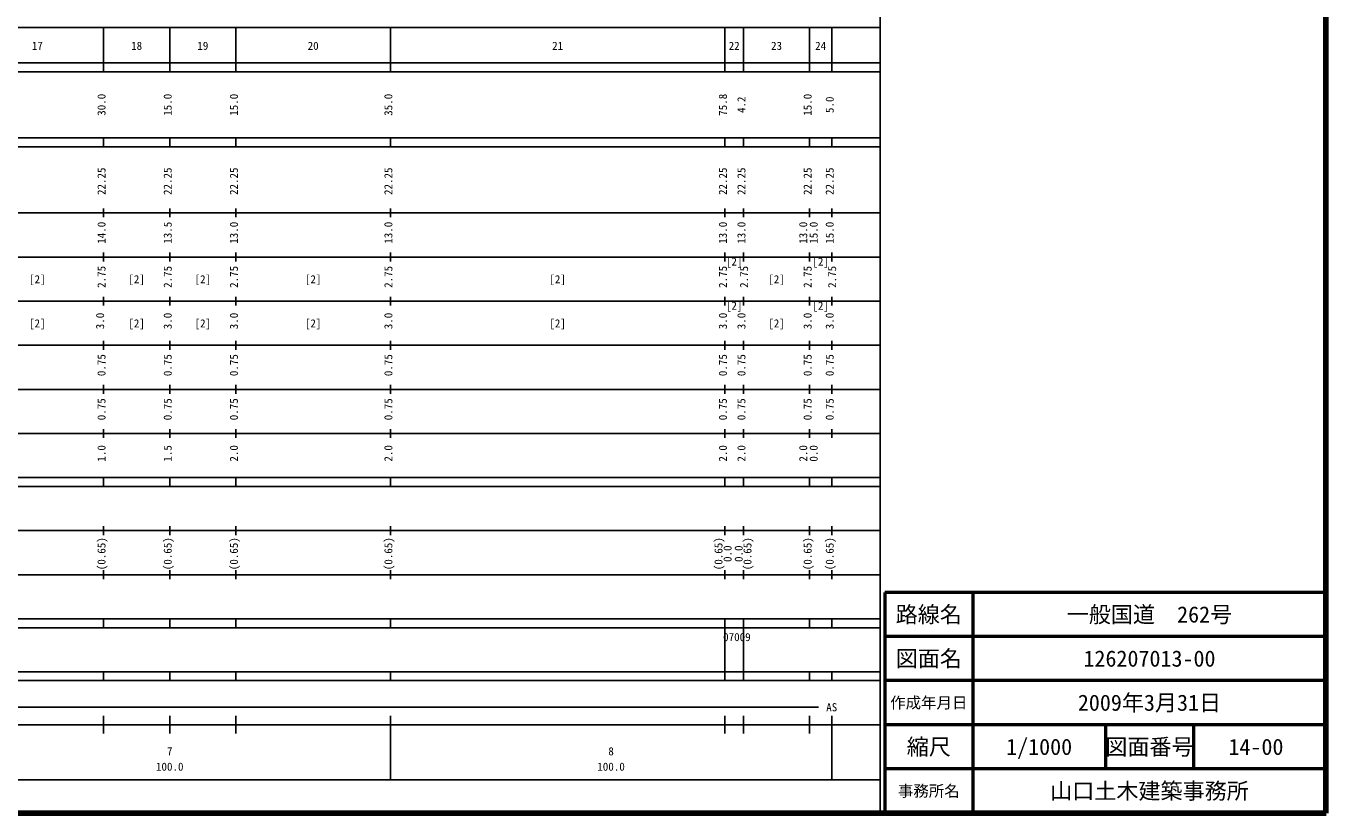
# Model space of a CAD drawing. Units: millimetres on the paper, enlarged 1000 times. Extents: x 40000 to 680000, y 20000 to 380000.
# Drawn here: x 385434 to 680000, y 20000 to 198357 of the extents above; entities that cross this region are included whole.
import ezdxf
from ezdxf.enums import TextEntityAlignment as Align

# ---------------------------------------------------------------- set-up
doc = ezdxf.new("R2010")
doc.units = ezdxf.units.MM
doc.header["$LTSCALE"] = 1000
for name, color, linetype, lineweight in [('M-TTL', 2, 'Continuous', 140), ('M-TTL-BAND', 7, 'Continuous', 25), ('M-TTL-FRAM', 2, 'Continuous', 50), ('M-TTL-LINE', 7, 'Continuous', 50)]:
    doc.layers.add(name, color=color, linetype=linetype, lineweight=lineweight)
doc.layers.add('M-TTL-TXT', color=7, linetype='Continuous')
doc.styles.add('ＭＳ ゴシック', font='')
doc.styles.get('ＭＳ ゴシック').set_extended_font_data('MS Gothic')

msp = doc.modelspace()

# ---------------------------------------------------------------- linework, layer by layer
at = {"layer": 'M-TTL'}
for p, q in [((680000, 20000), (680000, 380000)), ((40000, 20000), (680000, 20000))]:
    msp.add_line(p, q, dxfattribs=at)
at = {"layer": 'M-TTL-BAND'}
for p, q in [((579000, 20000), (579000, 370000)), ((68000, 198000), (579000, 198000)), ((403000, 188000), (403000, 198000)), ((418000, 188000), (418000, 198000)), ((433000, 188000), (433000, 198000)), ((468000, 188000), (468000, 198000)), ((543800, 188000), (543800, 198000)), ((548000, 188000), (548000, 198000)), ((563000, 188000), (563000, 198000)), ((568000, 188000), (568000, 198000)), ((40000, 190000), (579000, 190000)), ((40000, 188000), (579000, 188000)), ((40000, 173000), (579000, 173000)), ((40000, 171000), (579000, 171000)), ((403000, 171000), (403000, 173000)), ((418000, 171000), (418000, 173000)), ((433000, 171000), (433000, 173000)), ((468000, 171000), (468000, 173000)), ((543800, 171000), (543800, 173000)), ((548000, 171000), (548000, 173000)), ((563000, 171000), (563000, 173000)), ((568000, 171000), (568000, 173000)), ((403000, 155000), (403000, 157000)), ((418000, 155000), (418000, 157000)), ((433000, 155000), (433000, 157000)), ((468000, 155000), (468000, 157000)), ((543800, 155000), (543800, 157000)), ((548000, 155000), (548000, 157000)), ((563000, 155000), (563000, 157000)), ((568000, 155000), (568000, 157000)), ((40000, 156000), (579000, 156000)), ((46000, 146000), (579000, 146000)), ((403000, 145000), (403000, 147000)), ((418000, 145000), (418000, 147000)), ((433000, 145000), (433000, 147000)), ((468000, 145000), (468000, 147000)), ((543800, 145000), (543800, 147000)), ((548000, 145000), (548000, 147000)), ((563000, 145000), (563000, 147000)), ((568000, 145000), (568000, 147000)), ((52000, 136000), (579000, 136000)), ((403000, 135000), (403000, 137000)), ((418000, 135000), (418000, 137000)), ((433000, 135000), (433000, 137000)), ((468000, 135000), (468000, 137000)), ((543800, 135000), (543800, 137000)), ((548000, 135000), (548000, 137000)), ((563000, 135000), (563000, 137000)), ((568000, 135000), (568000, 137000)), ((403000, 125000), (403000, 127000)), ((418000, 125000), (418000, 127000)), ((433000, 125000), (433000, 127000)), ((468000, 125000), (468000, 127000)), ((543800, 125000), (543800, 127000)), ((548000, 125000), (548000, 127000)), ((563000, 125000), (563000, 127000)), ((568000, 125000), (568000, 127000)), ((46000, 126000), (579000, 126000)), ((52000, 116000), (579000, 116000)), ((403000, 115000), (403000, 117000)), ((418000, 115000), (418000, 117000)), ((433000, 115000), (433000, 117000)), ((468000, 115000), (468000, 117000)), ((543800, 115000), (543800, 117000)), ((548000, 115000), (548000, 117000)), ((563000, 115000), (563000, 117000)), ((568000, 115000), (568000, 117000)), ((403000, 105000), (403000, 107000)), ((418000, 105000), (418000, 107000)), ((433000, 105000), (433000, 107000)), ((468000, 105000), (468000, 107000)), ((543800, 105000), (543800, 107000)), ((548000, 105000), (548000, 107000)), ((563000, 105000), (563000, 107000)), ((568000, 105000), (568000, 107000)), ((46000, 106000), (579000, 106000)), ((40000, 96000), (579000, 96000)), ((403000, 94000), (403000, 96000)), ((418000, 94000), (418000, 96000)), ((433000, 94000), (433000, 96000)), ((468000, 94000), (468000, 96000)), ((543800, 94000), (543800, 96000)), ((548000, 94000), (548000, 96000)), ((563000, 94000), (563000, 96000)), ((568000, 94000), (568000, 96000)), ((40000, 94000), (579000, 94000)), ((49000, 84000), (579000, 84000)), ((403000, 83000), (403000, 85000)), ((418000, 83000), (418000, 85000)), ((433000, 83000), (433000, 85000)), ((468000, 83000), (468000, 85000)), ((543800, 83000), (543800, 85000)), ((548000, 83000), (548000, 85000)), ((563000, 83000), (563000, 85000)), ((568000, 83000), (568000, 85000)), ((40000, 74000), (579000, 74000)), ((403000, 73000), (403000, 75000)), ((418000, 73000), (418000, 75000)), ((433000, 73000), (433000, 75000)), ((468000, 73000), (468000, 75000)), ((543800, 73000), (543800, 75000)), ((548000, 73000), (548000, 75000)), ((563000, 73000), (563000, 75000)), ((568000, 73000), (568000, 75000)), ((40000, 64000), (579000, 64000)), ((40000, 62000), (579000, 62000)), ((403000, 62000), (403000, 64000)), ((418000, 62000), (418000, 64000)), ((433000, 62000), (433000, 64000)), ((468000, 62000), (468000, 64000)), ((543800, 62000), (543800, 64000)), ((543800, 52000), (543800, 62000)), ((548000, 62000), (548000, 64000)), ((548000, 52000), (548000, 62000)), ((563000, 62000), (563000, 64000)), ((568000, 62000), (568000, 64000)), ((40000, 52000), (579000, 52000)), ((403000, 50000), (403000, 52000)), ((418000, 50000), (418000, 52000)), ((433000, 50000), (433000, 52000)), ((468000, 50000), (468000, 52000)), ((543800, 50000), (543800, 52000)), ((548000, 50000), (548000, 52000)), ((563000, 50000), (563000, 52000)), ((568000, 50000), (568000, 52000)), ((40000, 50000), (579000, 50000)), ((71000, 44000), (565000, 44000)), ((403000, 38000), (403000, 42000)), ((418000, 38000), (418000, 42000)), ((433000, 38000), (433000, 42000)), ((468000, 27500), (468000, 42000)), ((543800, 38000), (543800, 42000)), ((548000, 38000), (548000, 42000)), ((563000, 38000), (563000, 42000)), ((568000, 27500), (568000, 42000)), ((40000, 40000), (579000, 40000)), ((68000, 27500), (579000, 27500))]:
    msp.add_line(p, q, dxfattribs=at)
at = {"layer": 'M-TTL-FRAM'}
for p, q in [((680000, 70000), (580000, 70000)), ((580000, 70000), (580000, 20000))]:
    msp.add_line(p, q, dxfattribs=at)
at = {"layer": 'M-TTL-LINE'}
for p, q in [((600000, 70000), (600000, 20000)), ((680000, 60000), (580000, 60000)), ((680000, 50000), (580000, 50000)), ((680000, 40000), (580000, 40000)), ((630000, 40000), (630000, 30000)), ((650000, 40000), (650000, 30000)), ((680000, 30000), (580000, 30000))]:
    msp.add_line(p, q, dxfattribs=at)

# ---------------------------------------------------------------- texts
at = {"layer": 'M-TTL-BAND', "style": 'ＭＳ ゴシック'}
for s, p in [('17', (388000, 192405)), ('18', (410500, 192405)), ('19', (425500, 192405)), ('20', (450500, 192405)), ('21', (505900, 192405)), ('22', (545900, 192405)), ('23', (555500, 192405)), ('24', (565500, 192405)), ('[2]', (545900, 143500)), ('[2]', (565500, 143500)), ('[2]', (388000, 139500)), ('[2]', (410500, 139500)), ('[2]', (425500, 139500)), ('[2]', (450500, 139500)), ('[2]', (505900, 139500)), ('[2]', (555500, 139500)), ('[2]', (545900, 133500)), ('[2]', (565500, 133500)), ('[2]', (388000, 129500)), ('[2]', (410500, 129500)), ('[2]', (425500, 129500)), ('[2]', (450500, 129500)), ('[2]', (505900, 129500)), ('[2]', (555500, 129500)), ('AS', (568000, 42500)), ('7', (418000, 32523)), ('8', (518000, 32523)), ('100.0', (418000, 29033)), ('100.0', (518000, 29033))]:
    msp.add_text(s, height=1833, dxfattribs=at).set_placement(p, align=Align.BOTTOM_CENTER)
for s, p in [('30.0', (404000, 180500)), ('15.0', (419000, 180500)), ('15.0', (434000, 180500)), ('35.0', (469000, 180500)), ('75.8', (544800, 180500)), ('15.0', (564000, 180500)), ('4.2', (549000, 180500)), ('5.0', (569000, 180500)), ('22.25', (404000, 163174)), ('22.25', (419000, 163174)), ('22.25', (434000, 163174)), ('22.25', (469000, 163174)), ('22.25', (544800, 163174)), ('22.25', (549000, 163174)), ('22.25', (564000, 163174)), ('22.25', (569000, 163174)), ('14.0', (404000, 151500)), ('13.5', (419000, 151500)), ('13.0', (434000, 151500)), ('13.0', (469000, 151500)), ('13.0', (544800, 151500)), ('13.0', (549000, 151500)), ('13.0', (563000, 151500)), ('15.0', (565370, 151500)), ('15.0', (569000, 151500)), ('2.75', (404000, 141500)), ('2.75', (419000, 141500)), ('2.75', (434000, 141500)), ('2.75', (469000, 141500)), ('2.75', (544800, 141500)), ('2.75', (549596, 141500)), ('2.75', (564000, 141500)), ('2.75', (569556, 141500)), ('3.0', (403682, 131500)), ('3.0', (419000, 131500)), ('3.0', (434000, 131500)), ('3.0', (469000, 131500)), ('3.0', (544800, 131500)), ('3.0', (549000, 131500)), ('3.0', (564000, 131500)), ('3.0', (569000, 131500)), ('0.75', (404000, 121500)), ('0.75', (419000, 121500)), ('0.75', (434000, 121500)), ('0.75', (469000, 121500)), ('0.75', (544800, 121500)), ('0.75', (549000, 121500)), ('0.75', (564000, 121500)), ('0.75', (569000, 121500)), ('0.75', (404000, 111500)), ('0.75', (419000, 111500)), ('0.75', (434000, 111500)), ('0.75', (469000, 111500)), ('0.75', (544800, 111500)), ('0.75', (549000, 111500)), ('0.75', (564000, 111500)), ('0.75', (569000, 111500)), ('1.0', (404000, 101500)), ('1.5', (419000, 101500)), ('2.0', (434000, 101500)), ('2.0', (469000, 101500)), ('2.0', (544800, 101500)), ('2.0', (549000, 101500)), ('2.0', (563000, 101500)), ('0.0', (565370, 101500)), ('(0.65)', (404000, 78764)), ('(0.65)', (419000, 78764)), ('(0.65)', (434000, 78764)), ('(0.65)', (469000, 78764)), ('(0.65)', (543800, 78764)), ('0.0', (545855, 78764)), ('0.0', (548378, 78764)), ('(0.65)', (550370, 78764)), ('(0.65)', (564000, 78764)), ('(0.65)', (569000, 78764))]:
    msp.add_text(s, height=1833, rotation=90, dxfattribs=at).set_placement(p, align=Align.BOTTOM_CENTER)
msp.add_text('07009', height=1833, dxfattribs=at).set_placement((543400, 58405), align=Align.BOTTOM_LEFT)
at = {"layer": 'M-TTL-TXT', "style": 'ＭＳ ゴシック'}
for s, height, p in [('路線名', 3666, (590000, 65000)), ('路線名', 3666, (590000, 65000)), ('一般国道\u3000262号', 3666, (640000, 65000)), ('図面名', 3666, (590000, 55000)), ('図面名', 3666, (590000, 55000)), ('126207013-00', 3666, (640000, 55000)), ('2009年3月31日', 3666, (640000, 45000)), ('作成年月日', 2566, (590000, 45000)), ('作成年月日', 2566, (590000, 45000)), ('縮尺', 3666, (590000, 35000)), ('縮尺', 3666, (590000, 35000)), ('1/1000', 3666, (615000, 35000)), ('図面番号', 3666, (640000, 35000)), ('図面番号', 3666, (640000, 35000)), ('14-00', 3666, (664125, 35000)), ('事務所名', 2566, (590000, 25000)), ('事務所名', 2566, (590000, 25000)), ('山口土木建築事務所', 3666, (640000, 25000))]:
    msp.add_text(s, height=height, dxfattribs=at).set_placement(p, align=Align.MIDDLE_CENTER)

doc.saveas('drawing.dxf')
